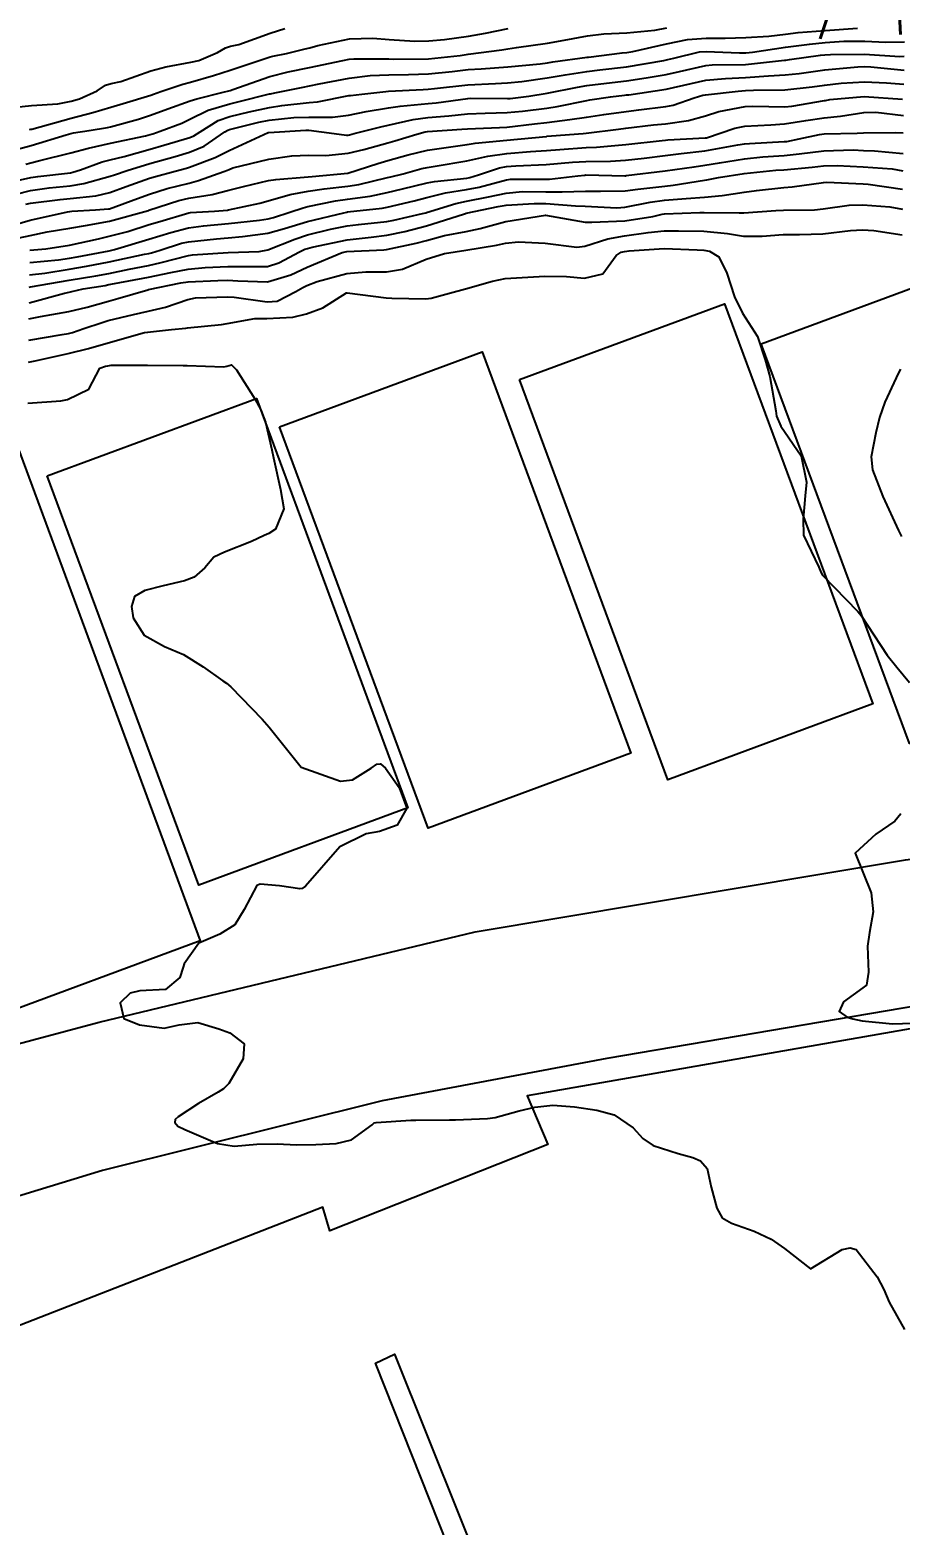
# Model space of a CAD drawing. Header units: metres. Extents: x 307586 to 320046, y 7427249 to 7434250.
# Drawn here: x 315934.6 to 315978.5, y 7432482.8 to 7432558.3 of the extents above; entities that cross this region are included whole.
import ezdxf
from ezdxf.enums import TextEntityAlignment as Align

# ---------------------------------------------------------------- set-up
doc = ezdxf.new("R2010")
doc.units = ezdxf.units.M
doc.header["$MEASUREMENT"] = 0
for name, color, linetype in [('Cotas', 45, 'Continuous'), ('Curvas de Nivel 1m', 11, 'Continuous'), ('Curvas de Nivel 5m', 15, 'Continuous'), ('Edificações', 30, 'Continuous'), ('Vias Primárias', 230, 'Continuous')]:
    doc.layers.add(name, color=color, linetype=linetype)
doc.styles.add('Style-STANDARD', font='STANDARD.shx')

msp = doc.modelspace()

# ---------------------------------------------------------------- linework, layer by layer
at = {"layer": 'Curvas de Nivel 1m', "flags": 128}
for points, elevation in [([(315933.545, 7432554.32), (315934.635, 7432554.433), (315935.964, 7432554.528), (315936.638, 7432554.661), (315937.05, 7432554.775), (315937.956, 7432555.177), (315938.369, 7432555.46), (315938.657, 7432555.552), (315939.146, 7432555.651), (315940.663, 7432556.179), (315941.408, 7432556.39), (315942.668, 7432556.615), (315943.075, 7432556.71), (315944.025, 7432557.106), (315944.429, 7432557.349), (315944.676, 7432557.422), (315945.1, 7432557.517), (315946.683, 7432558.085), (315947.423, 7432558.325)], 739), ([(315933.669, 7432552.173), (315934.615, 7432552.418), (315936.381, 7432552.954), (315936.621, 7432553.025), (315936.754, 7432553.056), (315937.544, 7432553.181), (315938.469, 7432553.327), (315938.626, 7432553.36), (315940.027, 7432553.754), (315940.635, 7432553.949), (315941.511, 7432554.261), (315942.646, 7432554.672), (315942.984, 7432554.78), (315944.312, 7432555.103), (315944.585, 7432555.169), (315944.654, 7432555.193), (315944.799, 7432555.243), (315946.661, 7432555.898), (315947.586, 7432556.138), (315948.666, 7432556.354), (315950.346, 7432556.702), (315950.67, 7432556.766), (315950.905, 7432556.784), (315952.671, 7432556.782), (315952.895, 7432556.774), (315954.671, 7432556.788), (315956.263, 7432556.956), (315956.674, 7432557.019), (315958.371, 7432557.238), (315958.677, 7432557.289), (315959.117, 7432557.365), (315960.68, 7432557.581), (315961.52, 7432557.73), (315962.684, 7432557.956), (315963.512, 7432558.044), (315964.685, 7432558.095), (315966.088, 7432558.24), (315966.688, 7432558.362)], 741), ([(315934.355, 7432551.472), (315934.606, 7432551.535), (315935.048, 7432551.654), (315936.611, 7432552.048), (315937.506, 7432552.289), (315938.617, 7432552.536), (315940.383, 7432552.906), (315940.621, 7432552.973), (315940.753, 7432553.007), (315941.129, 7432553.135), (315942.212, 7432553.541), (315942.632, 7432553.748), (315943.557, 7432554.193), (315944.644, 7432554.522), (315945.11, 7432554.629), (315946.652, 7432555.022), (315946.695, 7432555.027), (315946.91, 7432555.067), (315948.342, 7432555.367), (315948.657, 7432555.429), (315949.147, 7432555.532), (315950.661, 7432555.823), (315951.73, 7432555.942), (315952.663, 7432555.977), (315953.66, 7432555.993), (315954.663, 7432556.027), (315955.861, 7432556.158), (315956.666, 7432556.25), (315957.318, 7432556.292), (315958.668, 7432556.391), (315960.303, 7432556.539), (315960.67, 7432556.59), (315960.937, 7432556.631), (315962.673, 7432556.871), (315962.748, 7432556.879), (315964.439, 7432557.098), (315964.675, 7432557.115), (315964.98, 7432557.159), (315966.68, 7432557.551), (315967.739, 7432557.763), (315968.683, 7432557.833), (315969.644, 7432557.839), (315970.684, 7432557.87), (315971.851, 7432557.939), (315972.686, 7432558.034), (315973.326, 7432558.114), (315974.688, 7432558.225), (315976.315, 7432558.342)], 742), ([(315933.316, 7432550.509), (315934.597, 7432550.799), (315934.96, 7432550.852), (315936.601, 7432551.042), (315936.724, 7432551.066), (315937.1, 7432551.185), (315938.196, 7432551.585), (315938.608, 7432551.693), (315939.309, 7432551.858), (315940.614, 7432552.235), (315941.311, 7432552.438), (315942.62, 7432552.82), (315942.83, 7432552.909), (315943.142, 7432553.115), (315944.062, 7432553.675), (315944.635, 7432553.875), (315945.611, 7432554.113), (315946.642, 7432554.336), (315947.273, 7432554.435), (315948.646, 7432554.579), (315949.063, 7432554.628), (315950.652, 7432554.932), (315950.727, 7432554.944), (315951.304, 7432555.013), (315952.514, 7432555.142), (315952.654, 7432555.153), (315954.396, 7432555.242), (315954.656, 7432555.258), (315954.971, 7432555.291), (315956.658, 7432555.48), (315958.055, 7432555.54), (315958.659, 7432555.571), (315959.386, 7432555.645), (315960.662, 7432555.834), (315961.564, 7432555.991), (315962.666, 7432556.154), (315963.312, 7432556.228), (315964.668, 7432556.392), (315966.552, 7432556.712), (315966.672, 7432556.734), (315966.75, 7432556.751), (315967.05, 7432556.826), (315968.349, 7432557.14), (315968.676, 7432557.165), (315970.369, 7432557.1), (315970.676, 7432557.1), (315971.025, 7432557.133), (315972.679, 7432557.375), (315973.891, 7432557.538), (315974.682, 7432557.611), (315975.632, 7432557.676), (315976.683, 7432557.688), (315977.743, 7432557.639), (315978.683, 7432557.649)], 743), ([(315933.852, 7432549.959), (315934.587, 7432550.148), (315935.522, 7432550.273), (315936.591, 7432550.387), (315937.282, 7432550.493), (315938.598, 7432550.862), (315938.825, 7432550.941), (315939.463, 7432551.157), (315940.607, 7432551.507), (315941.878, 7432551.86), (315942.612, 7432552.073), (315943.343, 7432552.385), (315944.397, 7432553.102), (315944.536, 7432553.189), (315944.625, 7432553.221), (315946.111, 7432553.597), (315946.632, 7432553.694), (315947.87, 7432553.822), (315948.635, 7432553.852), (315949.825, 7432553.842), (315950.637, 7432553.94), (315951.52, 7432554.131), (315952.643, 7432554.326), (315953.23, 7432554.408), (315954.646, 7432554.532), (315955.052, 7432554.569), (315956.651, 7432554.797), (315956.796, 7432554.804), (315958.651, 7432554.781), (315958.79, 7432554.789), (315959.734, 7432554.914), (315960.655, 7432555.062), (315962.18, 7432555.363), (315962.659, 7432555.443), (315963.939, 7432555.588), (315964.661, 7432555.68), (315965.649, 7432555.831), (315966.665, 7432555.998), (315967.341, 7432556.148), (315968.669, 7432556.46), (315968.986, 7432556.491), (315970.67, 7432556.511), (315972.63, 7432556.718), (315972.673, 7432556.723), (315972.706, 7432556.726), (315972.89, 7432556.758), (315974.442, 7432556.975), (315974.675, 7432556.998), (315974.956, 7432557.016), (315976.676, 7432557.024), (315978.455, 7432556.912), (315978.675, 7432556.918)], 744), ([(315933.468, 7432548.326), (315934.567, 7432548.651), (315936.445, 7432549.065), (315936.572, 7432549.089), (315936.663, 7432549.098), (315937.871, 7432549.177), (315938.525, 7432549.22), (315938.574, 7432549.226), (315939.985, 7432549.746), (315940.585, 7432549.956), (315941.48, 7432550.241), (315942.594, 7432550.52), (315943.068, 7432550.643), (315944.344, 7432551.103), (315944.528, 7432551.177), (315944.604, 7432551.214), (315944.8, 7432551.293), (315946.61, 7432551.729), (315947.767, 7432551.903), (315948.612, 7432551.925), (315949.48, 7432551.905), (315950.613, 7432552.027), (315951.405, 7432552.222), (315952.618, 7432552.547), (315952.97, 7432552.646), (315954.075, 7432552.985), (315954.502, 7432553.104), (315954.625, 7432553.12), (315956.343, 7432553.238), (315956.628, 7432553.258), (315958.243, 7432553.32), (315958.629, 7432553.347), (315960.025, 7432553.516), (315960.633, 7432553.586), (315961.801, 7432553.722), (315962.638, 7432553.854), (315963.523, 7432553.988), (315964.642, 7432554.133), (315965.278, 7432554.216), (315966.646, 7432554.378), (315967.019, 7432554.455), (315968.082, 7432554.816), (315968.512, 7432554.953), (315968.655, 7432554.979), (315970.287, 7432555.163), (315970.657, 7432555.189), (315971.074, 7432555.201), (315972.658, 7432555.233), (315974.027, 7432555.378), (315974.66, 7432555.466), (315975.492, 7432555.558), (315976.662, 7432555.637), (315977.787, 7432555.573), (315978.661, 7432555.514)], 746), ([(315934.02, 7432547.764), (315934.56, 7432547.884), (315935.422, 7432548.068), (315936.564, 7432548.249), (315937.362, 7432548.385), (315938.567, 7432548.606), (315940.532, 7432549.141), (315940.561, 7432549.153), (315942.067, 7432549.638), (315942.582, 7432549.752), (315943.751, 7432549.943), (315944.589, 7432550.155), (315945.328, 7432550.353), (315946.597, 7432550.644), (315946.958, 7432550.706), (315948.6, 7432550.841), (315948.793, 7432550.855), (315950.603, 7432551.02), (315952.104, 7432551.509), (315952.609, 7432551.655), (315953.65, 7432551.952), (315954.615, 7432552.18), (315956.035, 7432552.377), (315956.618, 7432552.473), (315957.029, 7432552.536), (315958.62, 7432552.678), (315960.6, 7432552.878), (315960.623, 7432552.879), (315960.642, 7432552.881), (315960.873, 7432552.898), (315962.478, 7432553.028), (315962.625, 7432553.046), (315964.251, 7432553.241), (315964.629, 7432553.289), (315966.017, 7432553.455), (315966.633, 7432553.517), (315967.782, 7432553.672), (315968.64, 7432553.92), (315969.314, 7432554.128), (315970.647, 7432554.379), (315971.034, 7432554.397), (315972.647, 7432554.363), (315973.007, 7432554.396), (315974.652, 7432554.686), (315974.698, 7432554.694), (315974.929, 7432554.736), (315976.655, 7432554.885), (315978.587, 7432554.757)], 747), ([(315934.552, 7432547.141), (315935.365, 7432547.208), (315936.555, 7432547.39), (315938.018, 7432547.716), (315938.56, 7432547.841), (315939.492, 7432548.085), (315940.566, 7432548.423), (315941.113, 7432548.589), (315942.572, 7432549.017), (315942.657, 7432549.034), (315943.864, 7432549.107), (315944.517, 7432549.158), (315944.574, 7432549.166), (315946.154, 7432549.502), (315946.581, 7432549.624), (315947.695, 7432549.95), (315948.589, 7432550.113), (315949.398, 7432550.23), (315950.593, 7432550.371), (315951.154, 7432550.455), (315952.6, 7432550.798), (315952.762, 7432550.837), (315953.392, 7432550.992), (315954.339, 7432551.249), (315954.606, 7432551.312), (315955.002, 7432551.369), (315956.61, 7432551.646), (315957.669, 7432551.883), (315958.614, 7432552.016), (315959.816, 7432552.113), (315960.616, 7432552.168), (315961.289, 7432552.22), (315962.617, 7432552.311), (315963.151, 7432552.341), (315964.619, 7432552.473), (315966.46, 7432552.671), (315966.622, 7432552.69), (315966.747, 7432552.703), (315968.623, 7432552.797), (315968.695, 7432552.809), (315970.133, 7432553.285), (315970.632, 7432553.387), (315971.941, 7432553.463), (315972.634, 7432553.511), (315973.704, 7432553.682), (315974.639, 7432553.815), (315975.463, 7432553.905), (315976.644, 7432554.087), (315977.249, 7432554.099), (315978.642, 7432553.934)], 748), ([(315934.542, 7432546.516), (315935.995, 7432546.649), (315936.548, 7432546.727), (315936.94, 7432546.795), (315938.552, 7432547.102), (315938.823, 7432547.166), (315940.558, 7432547.686), (315941.659, 7432548.032), (315942.564, 7432548.266), (315943.312, 7432548.366), (315944.567, 7432548.474), (315946.14, 7432548.648), (315946.569, 7432548.717), (315946.847, 7432548.79), (315947.666, 7432549.059), (315948.351, 7432549.277), (315948.577, 7432549.335), (315949.982, 7432549.629), (315950.583, 7432549.716), (315951.729, 7432549.865), (315952.589, 7432550.043), (315953.353, 7432550.23), (315954.596, 7432550.536), (315954.967, 7432550.605), (315956.6, 7432550.777), (315956.747, 7432550.802), (315957.195, 7432550.944), (315958.245, 7432551.295), (315958.607, 7432551.36), (315959.071, 7432551.387), (315960.609, 7432551.46), (315961.928, 7432551.568), (315962.61, 7432551.608), (315963.847, 7432551.631), (315964.611, 7432551.681), (315965.549, 7432551.783), (315966.614, 7432551.914), (315967.426, 7432552.01), (315968.616, 7432552.153), (315970.278, 7432552.443), (315970.62, 7432552.502), (315970.872, 7432552.526), (315972.621, 7432552.612), (315972.753, 7432552.627), (315973.373, 7432552.752), (315974.392, 7432552.976), (315974.627, 7432553.003), (315976.306, 7432553.037), (315976.628, 7432553.048), (315978.243, 7432553.08), (315978.628, 7432553.062)], 749), ([(315934.524, 7432545.27), (315934.583, 7432545.278), (315936.537, 7432545.622), (315937.873, 7432545.843), (315938.541, 7432545.966), (315939.567, 7432546.178), (315940.545, 7432546.368), (315941.171, 7432546.509), (315942.55, 7432546.87), (315942.763, 7432546.906), (315944.552, 7432547.015), (315946.121, 7432547.076), (315946.554, 7432547.152), (315947.918, 7432547.698), (315948.561, 7432547.906), (315949.725, 7432548.193), (315950.566, 7432548.363), (315951.144, 7432548.437), (315952.569, 7432548.59), (315952.915, 7432548.651), (315954.365, 7432548.982), (315954.532, 7432549.021), (315954.574, 7432549.033), (315956.047, 7432549.492), (315956.583, 7432549.607), (315957.694, 7432549.831), (315958.589, 7432550.02), (315959.407, 7432550.101), (315960.591, 7432550.087), (315961.407, 7432550.076), (315962.591, 7432550.115), (315963.347, 7432550.117), (315964.592, 7432550.135), (315965.233, 7432550.21), (315966.596, 7432550.364), (315967.014, 7432550.409), (315968.601, 7432550.664), (315968.722, 7432550.688), (315969.3, 7432550.8), (315970.605, 7432551.008), (315972.204, 7432551.167), (315972.607, 7432551.197), (315974.026, 7432551.328), (315974.609, 7432551.389), (315975.286, 7432551.406), (315976.609, 7432551.336), (315978.068, 7432551.236), (315978.607, 7432551.143)], 751), ([(315934.516, 7432544.486), (315936.304, 7432544.968), (315936.53, 7432545.022), (315936.667, 7432545.053), (315937.245, 7432545.183), (315938.348, 7432545.359), (315938.535, 7432545.395), (315938.819, 7432545.449), (315940.539, 7432545.766), (315941.666, 7432546.005), (315942.544, 7432546.179), (315943.396, 7432546.259), (315944.545, 7432546.313), (315945.773, 7432546.31), (315946.545, 7432546.313), (315947.123, 7432546.489), (315948.153, 7432547.054), (315948.422, 7432547.183), (315948.555, 7432547.226), (315948.798, 7432547.289), (315950.559, 7432547.663), (315951.768, 7432547.8), (315952.562, 7432547.889), (315953.48, 7432548.075), (315954.567, 7432548.357), (315956.427, 7432548.952), (315956.539, 7432548.985), (315956.574, 7432548.995), (315958.178, 7432549.335), (315958.58, 7432549.399), (315959.993, 7432549.498), (315960.582, 7432549.484), (315962.088, 7432549.377), (315962.58, 7432549.353), (315964.165, 7432549.278), (315964.58, 7432549.306), (315965.86, 7432549.565), (315966.585, 7432549.656), (315967.667, 7432549.739), (315968.588, 7432549.816), (315969.489, 7432549.897), (315970.592, 7432550.06), (315971.216, 7432550.152), (315972.596, 7432550.292), (315973.016, 7432550.336), (315974.6, 7432550.554), (315974.775, 7432550.563), (315976.599, 7432550.476), (315976.849, 7432550.458), (315978.596, 7432550.21)], 752), ([(315934.507, 7432543.666), (315935.093, 7432543.793), (315936.516, 7432544.038), (315937.436, 7432544.264), (315938.524, 7432544.564), (315938.997, 7432544.692), (315940.501, 7432545.14), (315940.533, 7432545.146), (315942.165, 7432545.495), (315942.537, 7432545.546), (315944.044, 7432545.599), (315944.538, 7432545.618), (315945.04, 7432545.595), (315946.538, 7432545.543), (315947.717, 7432545.883), (315948.545, 7432546.28), (315950.313, 7432547.024), (315950.553, 7432547.067), (315952.408, 7432547.148), (315952.555, 7432547.164), (315954.048, 7432547.495), (315954.559, 7432547.63), (315955.468, 7432547.872), (315956.564, 7432548.075), (315957.277, 7432548.231), (315958.569, 7432548.577), (315960.573, 7432548.9), (315962.57, 7432548.555), (315962.905, 7432548.541), (315964.57, 7432548.616), (315965.989, 7432548.839), (315966.455, 7432548.951), (315966.575, 7432548.967), (315968.353, 7432549.036), (315968.576, 7432549.038), (315970.347, 7432549.013), (315970.576, 7432549.016), (315972.2, 7432549.142), (315972.579, 7432549.157), (315974.149, 7432549.175), (315974.58, 7432549.218), (315975.896, 7432549.407), (315976.584, 7432549.417), (315977.957, 7432549.321), (315978.581, 7432549.204)], 753), ([(315934.497, 7432542.594), (315936.185, 7432542.88), (315936.5, 7432542.938), (315936.701, 7432542.988), (315937.267, 7432543.182), (315938.192, 7432543.489), (315938.509, 7432543.581), (315939.774, 7432543.891), (315940.517, 7432544.054), (315941.395, 7432544.256), (315942.526, 7432544.647), (315942.913, 7432544.73), (315944.528, 7432544.783), (315944.86, 7432544.763), (315946.525, 7432544.522), (315947.029, 7432544.562), (315947.975, 7432545.056), (315948.334, 7432545.253), (315948.536, 7432545.349), (315949.053, 7432545.558), (315950.542, 7432545.957), (315951.513, 7432546.04), (315952.543, 7432546.045), (315953.363, 7432546.173), (315954.55, 7432546.674), (315955.47, 7432546.966), (315956.555, 7432547.137), (315958.098, 7432547.395), (315958.559, 7432547.493), (315959.203, 7432547.564), (315960.559, 7432547.49), (315962.148, 7432547.293), (315962.558, 7432547.34), (315963.723, 7432547.707), (315964.563, 7432547.853), (315965.753, 7432548.03), (315966.566, 7432548.111), (315967.276, 7432548.112), (315968.566, 7432548.1), (315969.751, 7432547.978), (315970.563, 7432547.836), (315971.499, 7432547.835), (315972.564, 7432547.918), (315973.393, 7432547.923), (315974.565, 7432547.966), (315975.971, 7432548.123), (315976.567, 7432548.158), (315977.137, 7432548.134), (315978.565, 7432547.906)], 754), ([(315934.456, 7432539.416), (315936.113, 7432539.54), (315936.459, 7432539.598), (315937.529, 7432540.118), (315938.075, 7432541.174), (315938.375, 7432541.28), (315938.484, 7432541.307), (315938.656, 7432541.339), (315940.485, 7432541.325), (315942.289, 7432541.317), (315942.485, 7432541.318), (315944.332, 7432541.254), (315944.485, 7432541.284), (315944.731, 7432541.342), (315944.986, 7432541.092), (315945.906, 7432539.634), (315946.205, 7432539.074), (315946.276, 7432538.898), (315946.447, 7432538.455), (315946.767, 7432537.067), (315946.845, 7432536.649), (315947.193, 7432535.062), (315947.37, 7432534.089), (315946.949, 7432533.064), (315946.603, 7432532.845), (315946.38, 7432532.738), (315945.73, 7432532.434), (315944.371, 7432531.905), (315943.835, 7432531.639), (315943.373, 7432531.11), (315942.842, 7432530.629), (315942.353, 7432530.453), (315941.274, 7432530.206), (315940.345, 7432529.955), (315939.835, 7432529.653), (315939.688, 7432529.15), (315939.768, 7432528.589), (315940.319, 7432527.707), (315941.345, 7432527.13), (315942.309, 7432526.727), (315943.303, 7432526.11), (315944.296, 7432525.41), (315944.478, 7432525.28), (315944.693, 7432525.094), (315946.269, 7432523.472), (315946.632, 7432523.066), (315948.243, 7432521.05), (315950.233, 7432520.344), (315950.84, 7432520.408), (315951.78, 7432521.005), (315952.054, 7432521.193), (315952.245, 7432521.219), (315952.491, 7432520.998), (315953.191, 7432520.027), (315953.573, 7432518.986), (315953.079, 7432518.116), (315952.201, 7432517.796), (315951.521, 7432517.686), (315950.193, 7432517.02), (315948.457, 7432515.046), (315948.289, 7432514.93), (315948.171, 7432514.909), (315947.142, 7432515.06), (315946.174, 7432515.147), (315946.011, 7432515.072), (315945.366, 7432513.87), (315944.895, 7432513.089), (315944.138, 7432512.625), (315943.079, 7432512.165), (315942.331, 7432511.118), (315942.282, 7432510.957), (315942.113, 7432510.431), (315941.396, 7432509.835), (315940.102, 7432509.769), (315939.61, 7432509.637), (315939.103, 7432509.155), (315939.3, 7432508.366), (315940.082, 7432508.044), (315941.33, 7432507.878), (315942.082, 7432508.05), (315943.034, 7432508.16), (315944.08, 7432507.852), (315944.636, 7432507.649), (315945.373, 7432507.081), (315945.319, 7432506.335), (315944.587, 7432505.092), (315944.327, 7432504.818), (315944.046, 7432504.643), (315943.066, 7432504.082), (315942.027, 7432503.397), (315941.876, 7432503.271), (315941.859, 7432503.122), (315942.021, 7432502.932), (315942.375, 7432502.761), (315944.013, 7432502.061), (315944.854, 7432501.93), (315946.013, 7432502.03), (315947.023, 7432502.049), (315948.012, 7432501.995), (315948.98, 7432502.003), (315950.013, 7432502.06), (315950.776, 7432502.252), (315951.819, 7432503.002), (315951.926, 7432503.099), (315952.025, 7432503.123), (315953.779, 7432503.23), (315954.027, 7432503.238), (315955.723, 7432503.259), (315956.028, 7432503.259), (315957.646, 7432503.316), (315958.03, 7432503.374), (315959.247, 7432503.699), (315960.038, 7432503.886), (315960.945, 7432503.986), (315962.038, 7432503.912), (315963.167, 7432503.738), (315964.033, 7432503.513), (315964.994, 7432502.845), (315965.488, 7432502.308), (315966.014, 7432501.952), (315967.266, 7432501.561), (315968.008, 7432501.36), (315968.392, 7432501.189), (315968.724, 7432500.799), (315968.932, 7432499.853), (315969.212, 7432498.791), (315969.494, 7432498.313), (315969.966, 7432498.043), (315971.098, 7432497.632), (315971.958, 7432497.224), (315972.628, 7432496.753), (315973.943, 7432495.739), (315975.545, 7432496.716), (315975.954, 7432496.791), (315976.256, 7432496.707), (315977.303, 7432495.333), (315977.648, 7432494.693), (315977.923, 7432494.053), (315978.682, 7432492.678)], 756), ([(315978.487, 7432541.131), (315978.335, 7432540.841), (315978.269, 7432540.692), (315977.704, 7432539.458), (315977.433, 7432538.7), (315977.236, 7432537.912), (315977.005, 7432536.704), (315977.079, 7432536.051), (315977.602, 7432534.698), (315978.387, 7432532.995), (315978.542, 7432532.688)], 754)]:
    msp.add_lwpolyline(points, dxfattribs=dict(at, elevation=elevation))
at = {"layer": 'Curvas de Nivel 5m', "flags": 128}
for points, elevation in [([(315934.53, 7432553.221), (315934.604, 7432553.24), (315934.623, 7432553.242), (315934.65, 7432553.247), (315936.629, 7432553.804), (315937.731, 7432554.08), (315938.641, 7432554.348), (315939.261, 7432554.544), (315940.65, 7432554.962), (315940.784, 7432555.005), (315941.166, 7432555.135), (315942.269, 7432555.511), (315942.658, 7432555.617), (315943.824, 7432555.946), (315944.664, 7432556.219), (315946.383, 7432556.787), (315946.671, 7432556.883), (315946.82, 7432556.92), (315947.509, 7432557.062), (315948.437, 7432557.291), (315948.676, 7432557.352), (315949.089, 7432557.456), (315950.681, 7432557.796), (315951.855, 7432557.835), (315952.681, 7432557.758), (315953.978, 7432557.689), (315954.68, 7432557.703), (315955.471, 7432557.759), (315956.683, 7432557.926), (315957.542, 7432558.083), (315958.687, 7432558.32)], 740), ([(315934.345, 7432549.454), (315934.577, 7432549.51), (315936.079, 7432549.699), (315936.581, 7432549.746), (315937.88, 7432549.881), (315938.586, 7432550.052), (315939.407, 7432550.341), (315940.597, 7432550.762), (315940.885, 7432550.851), (315941.877, 7432551.127), (315942.448, 7432551.278), (315942.605, 7432551.324), (315943.902, 7432551.815), (315944.614, 7432552.161), (315946.583, 7432553.071), (315946.614, 7432553.079), (315948.484, 7432553.193), (315948.625, 7432553.191), (315949.914, 7432553.031), (315950.533, 7432552.932), (315950.622, 7432552.939), (315950.689, 7432552.953), (315950.915, 7432553.017), (315952.27, 7432553.362), (315952.63, 7432553.45), (315953.887, 7432553.735), (315954.636, 7432553.826), (315955.687, 7432553.915), (315956.639, 7432554.01), (315957.524, 7432554.057), (315958.64, 7432554.082), (315959.408, 7432554.152), (315960.644, 7432554.301), (315961.16, 7432554.38), (315962.65, 7432554.696), (315962.802, 7432554.727), (315963.853, 7432554.868), (315964.562, 7432554.953), (315964.654, 7432554.968), (315964.778, 7432554.982), (315966.657, 7432555.264), (315967.931, 7432555.546), (315968.662, 7432555.707), (315969.658, 7432555.805), (315970.664, 7432555.85), (315971.818, 7432555.926), (315972.665, 7432555.977), (315973.365, 7432556.054), (315974.668, 7432556.235), (315976.337, 7432556.382), (315976.67, 7432556.399), (315976.996, 7432556.38), (315978.668, 7432556.221)], 745), ([(315934.533, 7432545.894), (315935.305, 7432545.979), (315936.543, 7432546.175), (315937.403, 7432546.323), (315938.547, 7432546.539), (315940.335, 7432546.927), (315940.551, 7432546.971), (315940.688, 7432547.002), (315941.127, 7432547.134), (315942.199, 7432547.481), (315942.557, 7432547.563), (315943.965, 7432547.7), (315944.559, 7432547.753), (315945.289, 7432547.818), (315946.562, 7432547.994), (315947.397, 7432548.23), (315948.568, 7432548.585), (315950.39, 7432549.023), (315950.54, 7432549.054), (315950.574, 7432549.062), (315952.326, 7432549.253), (315952.577, 7432549.298), (315953.942, 7432549.627), (315954.585, 7432549.8), (315955.524, 7432550.031), (315956.592, 7432550.203), (315957.217, 7432550.32), (315958.599, 7432550.686), (315958.812, 7432550.714), (315960.6, 7432550.713), (315960.78, 7432550.719), (315962.211, 7432550.884), (315962.559, 7432550.925), (315962.603, 7432550.929), (315964.574, 7432550.89), (315964.603, 7432550.893), (315964.638, 7432550.895), (315966.606, 7432551.139), (315968.075, 7432551.349), (315968.609, 7432551.423), (315969.361, 7432551.55), (315970.613, 7432551.751), (315971.541, 7432551.844), (315972.614, 7432551.908), (315973.377, 7432551.991), (315974.617, 7432552.142), (315976.095, 7432552.195), (315976.618, 7432552.169), (315977.175, 7432552.147), (315978.616, 7432552.014)], 750), ([(315934.485, 7432541.478), (315934.821, 7432541.549), (315936.49, 7432541.923), (315937.505, 7432542.168), (315938.496, 7432542.454), (315940.339, 7432542.98), (315940.502, 7432543.005), (315940.631, 7432543.01), (315941.701, 7432543.128), (315942.425, 7432543.2), (315942.504, 7432543.211), (315944.224, 7432543.386), (315944.508, 7432543.436), (315945.901, 7432543.691), (315946.512, 7432543.696), (315947.816, 7432543.754), (315948.516, 7432543.918), (315949.34, 7432544.218), (315950.532, 7432544.978), (315950.563, 7432544.989), (315952.529, 7432544.735), (315952.811, 7432544.715), (315954.528, 7432544.681), (315954.797, 7432544.707), (315955.733, 7432544.962), (315956.535, 7432545.179), (315957.906, 7432545.57), (315958.541, 7432545.702), (315959.388, 7432545.764), (315960.542, 7432545.821), (315961.63, 7432545.801), (315962.541, 7432545.726), (315963.47, 7432545.944), (315964.146, 7432546.864), (315964.384, 7432547.032), (315964.555, 7432547.065), (315964.793, 7432547.095), (315966.557, 7432547.219), (315968.218, 7432547.151), (315968.556, 7432547.137), (315968.841, 7432547.091), (315969.316, 7432546.799), (315969.727, 7432545.975), (315970.115, 7432544.786), (315970.521, 7432543.964), (315971.278, 7432542.772), (315971.659, 7432541.6), (315971.887, 7432540.766), (315972.189, 7432539.03), (315972.231, 7432538.762), (315972.448, 7432538.258), (315973.479, 7432536.75), (315973.737, 7432535.43), (315973.677, 7432534.747), (315973.577, 7432533.566), (315973.6, 7432532.748), (315974.367, 7432531.142), (315974.487, 7432530.861), (315974.559, 7432530.737), (315976.336, 7432528.903), (315976.494, 7432528.708), (315976.827, 7432528.206), (315977.821, 7432526.695), (315978.307, 7432526.092), (315978.935, 7432525.316)], 755), ([(315978.512, 7432518.686), (315978.209, 7432518.331), (315977.242, 7432517.66), (315976.193, 7432516.71), (315977.006, 7432514.702), (315977.113, 7432513.746), (315976.926, 7432512.702), (315976.827, 7432512.013), (315976.877, 7432510.702), (315976.776, 7432510.04), (315976.106, 7432509.553), (315975.612, 7432509.205), (315975.393, 7432508.721), (315975.803, 7432508.427), (315976.089, 7432508.346), (315976.546, 7432508.248), (315978.087, 7432508.094), (315979.575, 7432508.155)], 755)]:
    msp.add_lwpolyline(points, dxfattribs=dict(at, elevation=elevation))
at = {"layer": 'Edificações'}
for points in [[(315971.463, 7432542.412), (315981.237, 7432546.031), (315988.707, 7432525.854), (315978.933, 7432522.235)], [(315959.267, 7432540.604), (315969.606, 7432544.432), (315977.084, 7432524.237), (315966.745, 7432520.409)], [(315947.155, 7432538.226), (315957.379, 7432542.011), (315964.876, 7432521.763), (315954.652, 7432517.978)], [(315921.464, 7432537.373), (315932.365, 7432541.409), (315943.151, 7432512.278), (315932.251, 7432508.242)], [(315935.43, 7432535.747), (315945.98, 7432539.654), (315953.628, 7432518.999), (315943.078, 7432515.093)]]:
    msp.add_lwpolyline(points, close=True, dxfattribs=at)
for points in [[(315983.113, 7432508.562), (315959.654, 7432504.467), (315960.689, 7432502.003), (315949.694, 7432497.659), (315949.336, 7432498.851), (315926.597, 7432489.979), (315924.484, 7432495.509), (315918.624, 7432493.553), (315928.545, 7432468.546)], [(315959.336, 7432472.504), (315951.988, 7432490.973), (315952.955, 7432491.424), (315957.921, 7432479.056)]]:
    msp.add_lwpolyline(points, dxfattribs=at)
at = {"layer": 'Vias Primárias', "elevation": 753.431}
for points in [[(315876.008, 7432486.584), (315902.233, 7432497.381), (315928.083, 7432505.525), (315938.046, 7432508.182), (315957.03, 7432512.743), (315978.746, 7432516.365), (315997.975, 7432518.65), (316015.242, 7432520.196), (316029.632, 7432520.824, 0.134842), (316034.13, 7432522.273, 0.174225), (316037.08, 7432526.186, 0.041276), (316037.76, 7432529.25), (316036.842, 7432537.039, -0.027421), (316036.504, 7432542.449, 0.003713), (316036.358, 7432552.086), (316036.359, 7432570.039), (316036.117, 7432581.85, 0.12395), (316035.293, 7432584.861, 0.087831), (316032.826, 7432587.856, 0.133416), (316021.613, 7432593.153, 0.110097)], [(315876.008, 7432486.584), (315902.233, 7432497.381), (315928.083, 7432505.525), (315938.046, 7432508.182), (315957.03, 7432512.743), (315978.746, 7432516.365), (315997.975, 7432518.65), (316015.242, 7432520.196), (316029.632, 7432520.824, 0.134842), (316034.13, 7432522.273, 0.174225), (316037.08, 7432526.186, 0.041276), (316037.76, 7432529.25), (316036.842, 7432537.039, -0.027421), (316036.504, 7432542.449, 0.003713), (316036.358, 7432552.086), (316036.359, 7432570.039), (316036.117, 7432581.85, 0.12395), (316035.293, 7432584.861, 0.087831), (316032.826, 7432587.856, 0.133416), (316021.613, 7432593.153, 0.110097)], [(316048.799, 7432485.947), (316044.903, 7432495.889), (316042.12, 7432506.721, 0.16228), (316038.487, 7432512.348, 0.064896), (316037.375, 7432513.024, 0.095304), (316035.489, 7432513.459, -0.016863), (316028.621, 7432513.942), (316019.857, 7432513.457), (316002.916, 7432511.813), (315983.553, 7432509.736), (315963.665, 7432506.351), (315952.332, 7432504.218), (315938.21, 7432500.692), (315920.927, 7432495.416), (315909.74, 7432491.971), (315889.322, 7432484.042)], [(316048.799, 7432485.947), (316044.903, 7432495.889), (316042.12, 7432506.721, 0.16228), (316038.487, 7432512.348, 0.064896), (316037.375, 7432513.024, 0.095304), (316035.489, 7432513.459, -0.016863), (316028.621, 7432513.942), (316019.857, 7432513.457), (316002.916, 7432511.813), (315983.553, 7432509.736), (315963.665, 7432506.351), (315952.332, 7432504.218), (315938.21, 7432500.692), (315920.927, 7432495.416), (315909.74, 7432491.971), (315889.322, 7432484.042)]]:
    msp.add_lwpolyline(points, format="xyb", dxfattribs=at)

# ---------------------------------------------------------------- texts
at = {"layer": 'Cotas', "style": 'Style-STANDARD'}
msp.add_text('740', height=4, rotation=3.0034, dxfattribs=at).set_placement((315977.917, 7432559.987, 740), align=Align.MIDDLE_CENTER)

doc.saveas('drawing.dxf')
